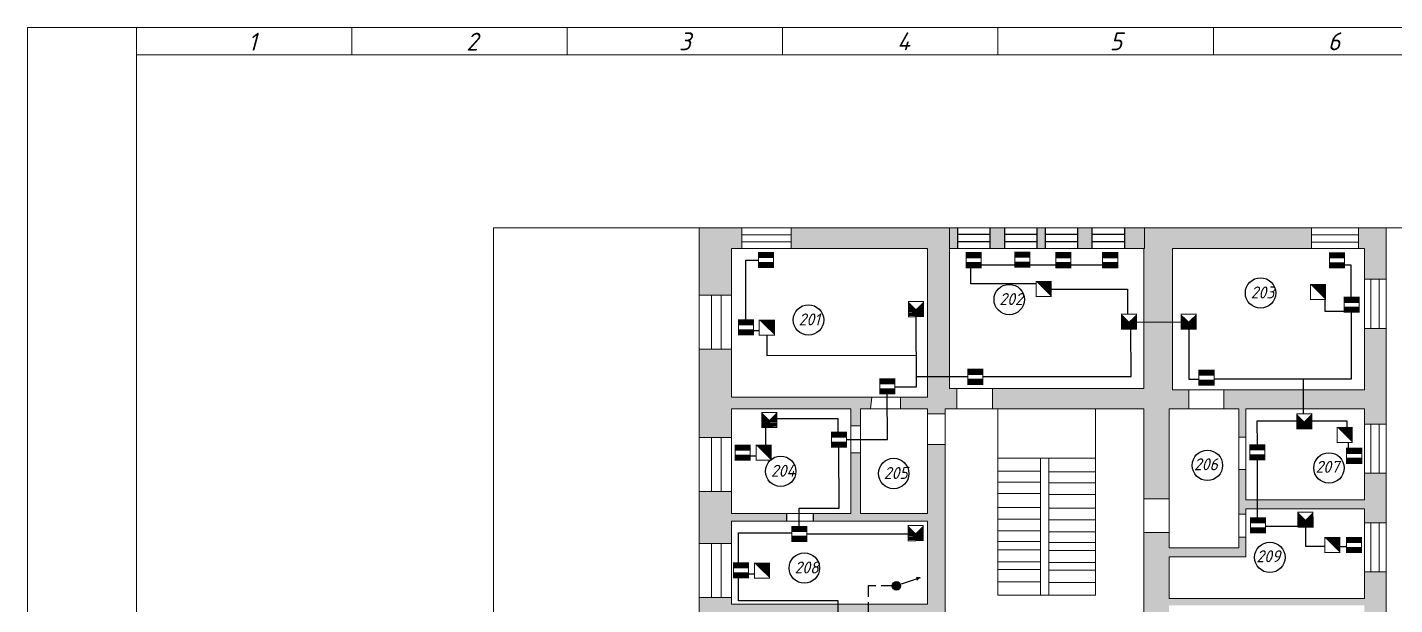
# Model space of a CAD drawing. Header units: inches. Extents: x 846 to 2125, y 393 to 1751.
# Drawn here: x 846.3 to 926.5, y 1220.5 to 1254.4 of the extents above; entities that cross this region are included whole.
import ezdxf

# ---------------------------------------------------------------- set-up
doc = ezdxf.new("R2010")
doc.units = ezdxf.units.IN
doc.header["$MEASUREMENT"] = 0
doc.linetypes.add('Caddy_Solid', pattern=[0])
doc.linetypes.add('HIDDEN2', pattern=[4.7625, 3.175, -1.5875])
doc.layers.get('0').transparency = 0.7
for name, color, linetype in [('BLK_12_THHN', 9, 'Continuous'), ('DESC', 7, 'Continuous'), ('LINK', 9, 'Continuous')]:
    doc.layers.add(name, color=color, linetype=linetype)
doc.styles.get("Standard").update_dxf_attribs({"font": 'GOST_Common Italic_0.ttf'})

# ---------------------------------------------------------------- blocks, each defined once
blk = doc.blocks.new('Объем')
at = {"const_width": 0.2}
blk.add_lwpolyline([(0, 0), (0, 3), (3, 3), (3, 0)], close=True, dxfattribs=at)
for points in [[(0.21, 2.94), (0.21, 0.09)], [(0.41, 2.94), (0.41, 0.09)], [(0.61, 2.94), (0.61, 0.09)], [(0.8, 2.94), (0.8, 0.09)], [(1.01, 2.94), (1.01, 0.09)], [(1.21, 2.94), (1.21, 0.09)], [(1.39, 1.52), (2.81, 2.97)], [(1.39, 2.94), (1.39, 0.09)], [(1.56, 2.93), (1.56, 1.76)], [(1.76, 2.94), (1.76, 1.94)], [(1.94, 2.95), (1.94, 2.15)], [(2.13, 2.93), (2.13, 2.33)], [(2.3, 2.93), (2.3, 2.52)], [(2.49, 2.94), (2.49, 2.7)], [(1.39, 1.48), (2.82, 0.03)], [(1.56, 0.09), (1.56, 1.25)], [(1.74, 0.06), (1.74, 1.05)], [(1.94, 0.06), (1.94, 0.87)], [(2.13, 0.05), (2.13, 0.66)], [(2.31, 0.06), (2.31, 0.48)], [(2.49, 0.07), (2.49, 0.29)]]:
    blk.add_lwpolyline(points, dxfattribs=at)
blk = doc.blocks.new('Звуковой')
blk.add_lwpolyline([(0.1, 2.9, 0, 4, 0), (1.5, 1.51, 4, 4, 0)], format="xyseb")
at = {"const_width": 0.2}
blk.add_lwpolyline([(0, 0), (0, 3), (3, 3), (3, 0)], close=True, dxfattribs=at)

msp = doc.modelspace()

# ---------------------------------------------------------------- hatches: boundary and pattern name
at = {"layer": 'BLK_12_THHN'}
h = msp.add_hatch(color=0, dxfattribs=at)
h.dxf.hatch_style = 1
h.paths.add_polyline_path([(887.595, 1241.396), (888.198, 1241.396), (888.198, 1242.612), (885.687, 1242.612), (885.687, 1238.653), (887.595, 1238.653)])
h = msp.add_hatch(color=0, dxfattribs=at)
h.dxf.hatch_style = 1
h.paths.add_polyline_path([(898.658, 1222.068), (898.486, 1222.009), (898.514, 1221.924)])
h.paths.add_polyline_path([(898.461, 1222.086), (898.486, 1222.009), (898.658, 1222.068)])
h = msp.add_hatch(color=0, dxfattribs=at)
h.dxf.hatch_style = 1
h.paths.add_polyline_path([(897.514, 1221.595, 1), (897.016, 1221.595, 1)])
at = {"layer": 'DESC', "lineweight": 15}
h = msp.add_hatch(color=0, dxfattribs=at)
h.dxf.hatch_style = 1
h.paths.add_polyline_path([(889.17, 1240.602), (889.17, 1240.274), (890.052, 1240.274), (890.052, 1240.602)])
h.paths.add_polyline_path([(890.052, 1240.829), (890.052, 1241.156), (889.17, 1241.156), (889.17, 1240.829)])
h = msp.add_hatch(color=0, dxfattribs=at)
h.dxf.hatch_style = 1
h.paths.add_polyline_path([(901.352, 1240.592), (901.352, 1240.264), (902.234, 1240.264), (902.234, 1240.592)])
h.paths.add_polyline_path([(902.234, 1240.819), (902.234, 1241.146), (901.352, 1241.146), (901.352, 1240.819)])
h = msp.add_hatch(color=0, dxfattribs=at)
h.dxf.hatch_style = 1
h.paths.add_polyline_path([(904.213, 1240.62), (904.213, 1240.293), (905.095, 1240.293), (905.095, 1240.62)])
h.paths.add_polyline_path([(905.095, 1240.848), (905.095, 1241.175), (904.213, 1241.175), (904.213, 1240.848)])
h = msp.add_hatch(color=0, dxfattribs=at)
h.dxf.hatch_style = 1
h.paths.add_polyline_path([(906.622, 1240.592), (906.622, 1240.264), (907.504, 1240.264), (907.504, 1240.592)])
h.paths.add_polyline_path([(907.504, 1240.819), (907.504, 1241.146), (906.622, 1241.146), (906.622, 1240.819)])
h = msp.add_hatch(color=0, dxfattribs=at)
h.dxf.hatch_style = 1
h.paths.add_polyline_path([(909.37, 1240.592), (909.37, 1240.264), (910.252, 1240.264), (910.252, 1240.592)])
h.paths.add_polyline_path([(910.252, 1240.819), (910.252, 1241.146), (909.37, 1241.146), (909.37, 1240.819)])
h = msp.add_hatch(color=0, dxfattribs=at)
h.dxf.hatch_style = 1
h.paths.add_polyline_path([(922.673, 1240.587), (922.673, 1240.26), (923.555, 1240.26), (923.555, 1240.587)])
h.paths.add_polyline_path([(923.555, 1240.815), (923.555, 1241.142), (922.673, 1241.142), (922.673, 1240.815)])
h = msp.add_hatch(color=0, dxfattribs=at)
h.dxf.hatch_style = 1
h.paths.add_polyline_path([(923.534, 1237.972), (923.534, 1237.645), (924.416, 1237.645), (924.416, 1237.972)])
h.paths.add_polyline_path([(924.416, 1238.2), (924.416, 1238.527), (923.534, 1238.527), (923.534, 1238.2)])
h = msp.add_hatch(color=0, dxfattribs=at)
h.dxf.hatch_style = 1
h.paths.add_polyline_path([(887.993, 1236.651), (887.993, 1236.324), (888.875, 1236.324), (888.875, 1236.651)])
h.paths.add_polyline_path([(888.875, 1236.879), (888.875, 1237.206), (887.993, 1237.206), (887.993, 1236.879)])
h = msp.add_hatch(color=0, dxfattribs=at)
h.dxf.hatch_style = 1
h.paths.add_polyline_path([(901.464, 1233.746), (901.464, 1233.419), (902.346, 1233.419), (902.346, 1233.746)])
h.paths.add_polyline_path([(902.346, 1233.974), (902.346, 1234.301), (901.464, 1234.301), (901.464, 1233.974)])
h = msp.add_hatch(color=0, dxfattribs=at)
h.dxf.hatch_style = 1
h.paths.add_polyline_path([(915.024, 1233.703), (915.024, 1233.375), (915.906, 1233.375), (915.906, 1233.703)])
h.paths.add_polyline_path([(915.906, 1233.93), (915.906, 1234.257), (915.024, 1234.257), (915.024, 1233.93)])
h = msp.add_hatch(color=0, dxfattribs=at)
h.dxf.hatch_style = 1
h.paths.add_polyline_path([(896.291, 1233.193), (896.291, 1232.865), (897.173, 1232.865), (897.173, 1233.193)])
h.paths.add_polyline_path([(897.173, 1233.42), (897.173, 1233.747), (896.291, 1233.747), (896.291, 1233.42)])
h = msp.add_hatch(color=0, dxfattribs=at)
h.dxf.hatch_style = 1
h.paths.add_polyline_path([(893.453, 1230.061), (893.453, 1229.733), (894.334, 1229.733), (894.334, 1230.061)])
h.paths.add_polyline_path([(894.334, 1230.288), (894.334, 1230.615), (893.453, 1230.615), (893.453, 1230.288)])
h = msp.add_hatch(color=0, dxfattribs=at)
h.dxf.hatch_style = 1
h.paths.add_polyline_path([(887.808, 1229.303), (887.808, 1228.976), (888.689, 1228.976), (888.689, 1229.303)])
h.paths.add_polyline_path([(888.689, 1229.531), (888.689, 1229.858), (887.808, 1229.858), (887.808, 1229.531)])
h = msp.add_hatch(color=0, dxfattribs=at)
h.dxf.hatch_style = 1
h.paths.add_polyline_path([(918.002, 1229.313), (918.002, 1228.986), (918.884, 1228.986), (918.884, 1229.313)])
h.paths.add_polyline_path([(918.884, 1229.541), (918.884, 1229.868), (918.002, 1229.868), (918.002, 1229.541)])
h = msp.add_hatch(color=0, dxfattribs=at)
h.dxf.hatch_style = 1
h.paths.add_polyline_path([(923.689, 1229.111), (923.689, 1228.784), (924.571, 1228.784), (924.571, 1229.111)])
h.paths.add_polyline_path([(924.571, 1229.339), (924.571, 1229.666), (923.689, 1229.666), (923.689, 1229.339)])
h = msp.add_hatch(color=0, dxfattribs=at)
h.dxf.hatch_style = 1
h.paths.add_polyline_path([(918.039, 1225.035), (918.039, 1224.708), (918.921, 1224.708), (918.921, 1225.035)])
h.paths.add_polyline_path([(918.921, 1225.262), (918.921, 1225.589), (918.039, 1225.589), (918.039, 1225.262)])
h = msp.add_hatch(color=0, dxfattribs=at)
h.dxf.hatch_style = 1
h.paths.add_polyline_path([(891.123, 1224.533), (891.123, 1224.205), (892.005, 1224.205), (892.005, 1224.533)])
h.paths.add_polyline_path([(892.005, 1224.76), (892.005, 1225.087), (891.123, 1225.087), (891.123, 1224.76)])
h = msp.add_hatch(color=0, dxfattribs=at)
h.dxf.hatch_style = 1
h.paths.add_polyline_path([(923.681, 1223.875), (923.681, 1223.547), (924.563, 1223.547), (924.563, 1223.875)])
h.paths.add_polyline_path([(924.563, 1224.102), (924.563, 1224.429), (923.681, 1224.429), (923.681, 1224.102)])
h = msp.add_hatch(color=0, dxfattribs=at)
h.dxf.hatch_style = 1
h.paths.add_polyline_path([(887.705, 1222.388), (887.705, 1222.061), (888.587, 1222.061), (888.587, 1222.388)])
h.paths.add_polyline_path([(888.587, 1222.615), (888.587, 1222.942), (887.705, 1222.942), (887.705, 1222.615)])
at = {"layer": 'LINK'}
h = msp.add_hatch(color=0, dxfattribs=at)
h.dxf.hatch_style = 1
h.paths.add_polyline_path([(887.595, 1231.983), (894.588, 1231.983), (894.588, 1230.979), (895.152, 1230.979), (895.152, 1231.983), (895.749, 1231.983), (895.818, 1232.659), (887.595, 1232.659), (887.595, 1235.478), (885.687, 1235.478), (885.687, 1230.306), (887.595, 1230.306)])
h.paths.add_polyline_path([(900.815, 1233.181), (900.375, 1233.181), (900.375, 1233.857), (899.1, 1233.853), (899.1, 1232.659), (897.512, 1232.659), (897.512, 1231.983), (899.1, 1231.983), (899.1, 1231.689), (900.127, 1231.689), (900.127, 1231.983), (900.815, 1231.983)])
h.paths.add_polyline_path([(900.375, 1242.612), (891.089, 1242.612), (891.089, 1241.396), (899.1, 1241.396), (899.1, 1233.853), (900.375, 1233.857), (900.375, 1241.396)])
h = msp.add_hatch(color=0, dxfattribs=at)
h.dxf.hatch_style = 1
h.paths.add_polyline_path([(900.851, 1242.612), (900.375, 1242.612), (900.375, 1241.396), (900.851, 1241.396)])
h.paths.add_polyline_path([(903.602, 1242.612), (902.756, 1242.612), (902.756, 1241.396), (903.602, 1241.396)])
h.paths.add_polyline_path([(905.99, 1242.612), (905.506, 1242.612), (905.506, 1241.396), (905.99, 1241.396)])
h.paths.add_polyline_path([(908.744, 1242.612), (907.894, 1242.612), (907.894, 1241.396), (908.744, 1241.396)])
h.paths.add_polyline_path([(911.823, 1242.612), (910.648, 1242.612), (910.648, 1241.396), (911.823, 1241.396)])
h.paths.add_polyline_path([(921.618, 1242.612), (911.823, 1242.612), (911.823, 1241.396), (911.804, 1237.074), (913.474, 1237.078), (913.474, 1241.396), (921.618, 1241.396)])
h.paths.add_polyline_path([(926.017, 1242.612), (924.382, 1242.612), (924.382, 1241.396), (924.736, 1241.396), (924.736, 1239.588), (926.017, 1239.588)])
h.paths.add_polyline_path([(926.017, 1236.705), (924.736, 1236.705), (924.736, 1233.094), (921.131, 1233.094), (921.134, 1231.983), (924.736, 1231.983), (924.736, 1231.089), (926.017, 1231.089)])
h.paths.add_polyline_path([(921.131, 1233.094), (916.48, 1233.094), (916.48, 1231.983), (917.353, 1231.983), (917.353, 1230.323), (917.764, 1230.323), (917.764, 1231.983), (921.134, 1231.983)])
h.paths.add_polyline_path([(914.419, 1233.094), (913.474, 1233.094), (913.474, 1237.078), (911.788, 1237.073), (911.788, 1233.181), (902.899, 1233.181), (902.899, 1231.983), (911.788, 1231.983), (911.788, 1226.707), (913.269, 1226.707), (913.269, 1231.983), (914.419, 1231.983)])
h = msp.add_hatch(color=0, dxfattribs=at)
h.dxf.hatch_style = 1
h.paths.add_polyline_path([(899.1, 1225.839), (895.152, 1225.839), (895.152, 1229.401), (894.588, 1229.401), (894.588, 1225.839), (892.389, 1225.839), (892.389, 1225.397), (899.1, 1225.397), (899.1, 1220.53), (895.601, 1220.53), (895.601, 1219.816), (899.1, 1219.816), (899.1, 1218.007), (900.127, 1218.01), (900.127, 1229.881), (899.1, 1229.881)])
h.paths.add_polyline_path([(885.687, 1224.087), (887.595, 1224.087), (887.595, 1225.397), (890.821, 1225.397), (890.821, 1225.839), (887.595, 1225.839), (887.595, 1227.131), (885.687, 1227.131)])
h.paths.add_polyline_path([(887.595, 1219.816), (893.854, 1219.816), (893.854, 1220.53), (887.595, 1220.53), (887.595, 1220.913), (885.687, 1220.913), (885.687, 1217.907), (887.595, 1217.907)])
h.paths.add_polyline_path([(887.595, 1213.227), (887.595, 1213.44), (890.794, 1213.44), (890.794, 1213.82), (887.595, 1213.82), (887.595, 1214.732), (885.687, 1214.732), (885.687, 1213.227)])
h.paths.add_polyline_path([(893.854, 1220.53), (893.854, 1219.816), (895.601, 1219.816), (895.601, 1220.53)], flags=17)
h.paths.add_polyline_path([(895.776, 1213.44), (895.776, 1213.82), (892.538, 1213.82), (892.538, 1213.44)])
h.paths.add_polyline_path([(895.776, 1213.82), (895.776, 1213.44), (897.556, 1213.44), (897.556, 1213.82)])
h.paths.add_polyline_path([(900.127, 1213.44), (900.127, 1214.868), (899.1, 1214.868), (899.1, 1213.82), (897.556, 1213.82), (897.556, 1213.44)])
h.paths.add_polyline_path([(899.1, 1214.868), (900.127, 1214.868), (900.127, 1216.29), (902.314, 1216.29), (902.314, 1216.856), (900.127, 1216.856), (900.127, 1218.01), (899.1, 1218.007)])
h.paths.add_polyline_path([(911.788, 1216.856), (909.78, 1216.856), (909.78, 1216.29), (911.788, 1216.29), (911.788, 1213.374), (913.742, 1213.374), (913.742, 1213.895), (913.269, 1213.895), (913.269, 1220.457), (924.736, 1220.457), (924.736, 1218.83), (926.017, 1218.83), (926.017, 1222.418), (924.736, 1222.418), (924.736, 1220.859), (913.269, 1220.859), (913.269, 1223.306), (917.764, 1223.306), (917.764, 1224.443), (917.353, 1224.443), (917.353, 1223.832), (913.269, 1223.832), (913.269, 1224.735), (911.788, 1224.735)])
h.paths.add_polyline_path([(924.736, 1226.64), (918.443, 1226.64), (918.443, 1226.108), (924.736, 1226.108), (924.736, 1225.301), (926.017, 1225.301), (926.017, 1228.206), (924.736, 1228.206)])
h.paths.add_polyline_path([(918.443, 1226.108), (918.443, 1226.64), (917.764, 1226.64), (917.764, 1228.424), (917.353, 1228.424), (917.353, 1225.794), (917.764, 1225.794), (917.764, 1226.108)])
h.paths.add_polyline_path([(885.687, 1207.591), (887.595, 1207.591), (887.595, 1209.528), (888.043, 1209.528), (888.043, 1209.862), (887.595, 1209.862), (887.595, 1210.052), (885.687, 1210.052)])
h.paths.add_polyline_path([(888.043, 1209.862), (888.043, 1209.528), (894.271, 1209.528), (894.271, 1206.948), (894.84, 1206.948), (894.84, 1209.528), (899.287, 1209.528), (899.287, 1207.8), (899.784, 1207.8), (899.784, 1209.862)])
h.paths.add_polyline_path([(899.784, 1202.975), (900.456, 1202.975), (900.456, 1203.453), (899.784, 1203.453), (899.784, 1206.074), (899.287, 1206.074), (899.287, 1196.232), (897.388, 1196.232), (897.388, 1195.616), (898.149, 1195.616), (898.149, 1186.87), (890.101, 1186.87), (890.101, 1185.844), (899.287, 1185.844), (899.287, 1193.056), (899.963, 1193.056), (899.963, 1194.265), (899.784, 1194.265)])

# ---------------------------------------------------------------- linework, layer by layer
at = {"layer": 'BLK_12_THHN', "color": 0, "lineweight": 15}
for p, q in [((873.625, 1242.612), (939.61, 1242.612)), ((873.625, 1189.353), (873.625, 1242.612)), ((885.687, 1189.353), (885.687, 1242.612)), ((888.198, 1242.612), (888.198, 1241.396)), ((888.198, 1242.201), (891.089, 1242.201)), ((891.089, 1242.612), (891.089, 1241.396)), ((921.618, 1241.396), (921.618, 1242.612)), ((921.618, 1242.189), (924.382, 1242.189)), ((924.382, 1241.396), (924.382, 1242.612)), ((926.017, 1189.353), (926.017, 1242.612)), ((888.198, 1241.775), (891.089, 1241.775)), ((921.618, 1241.753), (924.382, 1241.753)), ((924.736, 1239.588), (926.017, 1239.588)), ((925.109, 1239.588), (925.109, 1236.705)), ((925.589, 1239.588), (925.589, 1236.705)), ((885.687, 1238.653), (887.595, 1238.653)), ((886.409, 1238.653), (886.409, 1235.478)), ((886.98, 1238.653), (886.98, 1235.478)), ((924.736, 1236.705), (926.017, 1236.705)), ((885.687, 1235.478), (887.595, 1235.478)), ((895.818, 1232.659), (895.749, 1231.983)), ((897.512, 1232.659), (897.512, 1231.983)), ((900.815, 1233.181), (900.815, 1231.983)), ((902.899, 1233.181), (902.899, 1231.983)), ((914.419, 1233.094), (914.419, 1231.983)), ((916.48, 1233.094), (916.48, 1231.983)), ((899.1, 1231.689), (900.127, 1231.689)), ((894.588, 1230.979), (895.152, 1230.979)), ((924.736, 1231.089), (926.017, 1231.089)), ((925.109, 1231.089), (925.109, 1228.206)), ((925.589, 1231.089), (925.589, 1228.206)), ((885.687, 1230.306), (887.595, 1230.306)), ((886.409, 1230.306), (886.409, 1227.131)), ((886.98, 1230.306), (886.98, 1227.131)), ((917.353, 1230.323), (917.764, 1230.323)), ((894.588, 1229.401), (895.152, 1229.401)), ((899.1, 1229.881), (900.127, 1229.881)), ((903.224, 1229.091), (908.946, 1229.091)), ((905.729, 1229.091), (905.729, 1221.049)), ((906.214, 1229.091), (906.214, 1221.049)), ((903.224, 1228.325), (905.729, 1228.325)), ((903.224, 1227.678), (905.729, 1227.678)), ((906.214, 1228.279), (908.946, 1228.279)), ((917.353, 1228.424), (917.764, 1228.424)), ((924.736, 1228.206), (926.017, 1228.206)), ((885.687, 1227.131), (887.595, 1227.131)), ((903.224, 1227.009), (905.729, 1227.009)), ((906.214, 1227.632), (908.946, 1227.632)), ((906.214, 1226.963), (908.946, 1226.963)), ((903.224, 1226.201), (905.729, 1226.201)), ((906.214, 1226.154), (908.946, 1226.154)), ((911.788, 1226.707), (913.269, 1226.707)), ((917.764, 1226.108), (924.736, 1226.108)), ((917.764, 1223.306), (917.764, 1226.108)), ((924.736, 1226.108), (924.736, 1220.859)), ((903.224, 1225.508), (905.729, 1225.508)), ((906.214, 1225.462), (908.946, 1225.462)), ((917.353, 1225.794), (917.764, 1225.794)), ((924.736, 1225.301), (926.017, 1225.301)), ((925.109, 1225.301), (925.109, 1222.418)), ((925.589, 1225.301), (925.589, 1222.418)), ((903.224, 1224.815), (905.729, 1224.815)), ((906.214, 1224.769), (908.946, 1224.769)), ((911.788, 1224.735), (913.269, 1224.735)), ((917.353, 1224.443), (917.764, 1224.443)), ((885.687, 1224.087), (887.595, 1224.087)), ((886.409, 1224.087), (886.409, 1220.913)), ((886.98, 1224.087), (886.98, 1220.913)), ((903.224, 1224.192), (905.729, 1224.192)), ((903.224, 1223.707), (905.729, 1223.707)), ((906.214, 1224.146), (908.946, 1224.146)), ((906.214, 1223.661), (908.946, 1223.661)), ((903.224, 1223.015), (905.729, 1223.015)), ((906.214, 1222.968), (908.946, 1222.968)), ((913.269, 1220.859), (913.269, 1223.306)), ((913.269, 1223.306), (917.764, 1223.306)), ((903.224, 1222.553), (905.729, 1222.553)), ((906.214, 1222.507), (908.946, 1222.507)), ((924.736, 1222.418), (926.017, 1222.418)), ((903.224, 1221.837), (905.729, 1221.837)), ((906.214, 1221.791), (908.946, 1221.791)), ((885.687, 1220.913), (887.595, 1220.913)), ((924.736, 1220.859), (913.269, 1220.859))]:
    msp.add_line(p, q, dxfattribs=at)
at = {"layer": 'BLK_12_THHN', "color": 0}
for p, q in [((898.658, 1222.068), (897.546, 1221.688)), ((898.658, 1222.068), (898.461, 1222.086)), ((898.514, 1221.924), (898.461, 1222.086))]:
    msp.add_line(p, q, dxfattribs=at)
at = {"layer": 'BLK_12_THHN', "color": 0, "linetype": 'HIDDEN2', "ltscale": 0.2}
for p, q in [((897.016, 1221.595), (895.601, 1221.595)), ((895.601, 1221.595), (895.601, 1216.546))]:
    msp.add_line(p, q, dxfattribs=at)
at = {"layer": 'BLK_12_THHN', "color": 0, "lineweight": 15}
for points in [[(900.375, 1241.396), (911.823, 1241.396), (911.823, 1242.612), (900.375, 1242.612)], [(887.595, 1241.396), (899.1, 1241.396), (899.1, 1232.659), (887.595, 1232.659)], [(900.375, 1241.396), (911.788, 1241.396), (911.788, 1233.181), (900.375, 1233.181)], [(913.474, 1241.396), (924.736, 1241.396), (924.736, 1233.094), (913.474, 1233.094)], [(887.595, 1231.983), (894.588, 1231.983), (894.588, 1225.839), (887.595, 1225.839)], [(895.152, 1231.983), (899.1, 1231.983), (899.1, 1225.839), (895.152, 1225.839)], [(900.127, 1231.983), (911.788, 1231.983), (911.788, 1216.856), (900.127, 1216.856)], [(903.224, 1231.983), (908.946, 1231.983), (908.946, 1221.049), (903.224, 1221.049)], [(913.269, 1231.983), (917.353, 1231.983), (917.353, 1223.832), (913.269, 1223.832)], [(917.764, 1231.983), (924.736, 1231.983), (924.736, 1226.64), (917.764, 1226.64)], [(887.595, 1225.397), (899.1, 1225.397), (899.1, 1220.53), (887.595, 1220.53)]]:
    msp.add_lwpolyline(points, close=True, dxfattribs=at)
at = {"layer": 'BLK_12_THHN', "color": 0}
msp.add_circle((897.265, 1221.595), 0.249, dxfattribs=at)
at = {"layer": 'DESC', "color": 0, "linetype": 'Caddy_Solid', "lineweight": 15}
for p, q in [((852.668, 1252.765), (852.668, 1254.365)), ((865.308, 1252.765), (865.308, 1254.365)), ((877.948, 1252.765), (877.948, 1254.365)), ((890.588, 1252.765), (890.588, 1254.365)), ((903.228, 1252.765), (903.228, 1254.365)), ((915.868, 1252.765), (915.868, 1254.365)), ((852.668, 1252.746), (979.068, 1252.746)), ((852.668, 1252.746), (852.668, 1160.925))]:
    msp.add_line(p, q, dxfattribs=at)
at = {"layer": 'DESC', "color": 0, "lineweight": 15}
msp.add_lwpolyline([(846.268, 1159.325), (980.668, 1159.325), (980.668, 1254.365), (846.268, 1254.365)], close=True, dxfattribs=at)
at = {"layer": 'DESC', "color": 0, "lineweight": 15, "const_width": 0.0588}
for points in [[(889.17, 1241.156), (890.052, 1241.156), (890.052, 1240.274), (889.17, 1240.274), (889.17, 1241.156)], [(901.352, 1241.146), (902.234, 1241.146), (902.234, 1240.264), (901.352, 1240.264), (901.352, 1241.146)], [(904.213, 1241.175), (905.095, 1241.175), (905.095, 1240.293), (904.213, 1240.293), (904.213, 1241.175)], [(906.622, 1241.146), (907.504, 1241.146), (907.504, 1240.264), (906.622, 1240.264), (906.622, 1241.146)], [(909.37, 1241.146), (910.252, 1241.146), (910.252, 1240.264), (909.37, 1240.264), (909.37, 1241.146)], [(922.673, 1241.142), (923.555, 1241.142), (923.555, 1240.26), (922.673, 1240.26), (922.673, 1241.142)], [(923.534, 1238.527), (924.416, 1238.527), (924.416, 1237.645), (923.534, 1237.645), (923.534, 1238.527)], [(887.993, 1237.206), (888.875, 1237.206), (888.875, 1236.324), (887.993, 1236.324), (887.993, 1237.206)], [(901.464, 1234.301), (902.346, 1234.301), (902.346, 1233.419), (901.464, 1233.419), (901.464, 1234.301)], [(915.024, 1234.257), (915.906, 1234.257), (915.906, 1233.375), (915.024, 1233.375), (915.024, 1234.257)], [(896.291, 1233.747), (897.173, 1233.747), (897.173, 1232.865), (896.291, 1232.865), (896.291, 1233.747)], [(893.453, 1230.615), (894.334, 1230.615), (894.334, 1229.733), (893.453, 1229.733), (893.453, 1230.615)], [(887.808, 1229.858), (888.689, 1229.858), (888.689, 1228.976), (887.808, 1228.976), (887.808, 1229.858)], [(918.002, 1229.868), (918.884, 1229.868), (918.884, 1228.986), (918.002, 1228.986), (918.002, 1229.868)], [(923.689, 1229.666), (924.571, 1229.666), (924.571, 1228.784), (923.689, 1228.784), (923.689, 1229.666)], [(918.039, 1225.589), (918.921, 1225.589), (918.921, 1224.708), (918.039, 1224.708), (918.039, 1225.589)], [(891.123, 1225.087), (892.005, 1225.087), (892.005, 1224.205), (891.123, 1224.205), (891.123, 1225.087)], [(923.681, 1224.429), (924.563, 1224.429), (924.563, 1223.547), (923.681, 1223.547), (923.681, 1224.429)], [(887.705, 1222.942), (888.587, 1222.942), (888.587, 1222.061), (887.705, 1222.061), (887.705, 1222.942)]]:
    msp.add_lwpolyline(points, dxfattribs=at)
at = {"layer": 'LINK', "color": 0}
for p, q in [((900.851, 1242.612), (900.851, 1241.396)), ((900.851, 1242.232), (902.756, 1242.232)), ((902.756, 1242.612), (902.756, 1241.396)), ((903.602, 1242.612), (903.602, 1241.396)), ((903.602, 1242.232), (905.506, 1242.232)), ((905.506, 1242.612), (905.506, 1241.396)), ((905.99, 1242.612), (905.99, 1241.396)), ((905.99, 1242.232), (907.894, 1242.232)), ((907.894, 1242.612), (907.894, 1241.396)), ((908.744, 1242.612), (908.744, 1241.396)), ((908.744, 1242.232), (910.648, 1242.232)), ((910.648, 1242.612), (910.648, 1241.396)), ((900.851, 1241.791), (902.756, 1241.791)), ((903.602, 1241.791), (905.506, 1241.791)), ((905.99, 1241.791), (907.894, 1241.791)), ((908.744, 1241.791), (910.648, 1241.791)), ((888.434, 1237.206), (888.434, 1240.698)), ((888.434, 1240.698), (889.17, 1240.698)), ((901.643, 1239.315), (901.643, 1240.264)), ((902.234, 1240.435), (909.645, 1240.435)), ((923.961, 1240.409), (923.399, 1240.409)), ((923.961, 1238.527), (923.961, 1240.409)), ((905.46, 1239.315), (901.643, 1239.315)), ((906.342, 1239.006), (910.819, 1239.006)), ((910.819, 1239.006), (910.823, 1237.539)), ((922.409, 1238.397), (922.409, 1237.72)), ((898.439, 1233.272), (898.427, 1237.391)), ((922.409, 1237.72), (923.797, 1237.72)), ((923.973, 1233.733), (923.973, 1237.645)), ((888.789, 1236.57), (889.223, 1236.57)), ((911.041, 1233.881), (911.033, 1236.778)), ((911.361, 1237.072), (913.978, 1237.08)), ((914.42, 1236.657), (914.42, 1233.719)), ((889.664, 1236.309), (889.664, 1235.103)), ((889.664, 1235.103), (898.433, 1235.13)), ((897.173, 1233.272), (898.439, 1233.272)), ((901.464, 1233.86), (898.437, 1233.851)), ((902.346, 1233.881), (911.041, 1233.881)), ((914.42, 1233.719), (915.024, 1233.719)), ((915.906, 1233.733), (921.129, 1233.733)), ((921.129, 1233.733), (921.135, 1231.692)), ((921.129, 1233.733), (923.973, 1233.733)), ((896.736, 1230.174), (896.732, 1232.865)), ((889.6, 1229.843), (889.597, 1230.954)), ((893.84, 1231.403), (890.255, 1231.403)), ((893.84, 1230.615), (893.84, 1231.403)), ((920.758, 1231.25), (918.42, 1231.25)), ((918.42, 1231.25), (918.443, 1229.868)), ((921.619, 1231.271), (923.692, 1231.271)), ((923.692, 1231.271), (923.692, 1230.796)), ((894.334, 1230.174), (896.736, 1230.174)), ((893.913, 1226.15), (893.898, 1229.733)), ((923.772, 1230.008), (923.772, 1229.666)), ((888.604, 1229.222), (889.038, 1229.222)), ((918.443, 1228.986), (918.443, 1225.589)), ((891.564, 1225.087), (891.564, 1226.15)), ((891.564, 1226.15), (893.913, 1226.15)), ((890.821, 1225.839), (890.821, 1225.397)), ((892.389, 1225.839), (892.389, 1225.397)), ((888.002, 1224.709), (891.123, 1224.709)), ((888.002, 1222.951), (888.002, 1224.709)), ((892.005, 1224.646), (897.911, 1224.646)), ((918.921, 1225.102), (920.834, 1225.102)), ((921.275, 1225.044), (921.275, 1223.93)), ((921.275, 1223.93), (922.404, 1223.93)), ((923.202, 1223.901), (923.681, 1223.901)), ((888.002, 1220.725), (888.002, 1222.061)), ((888.501, 1222.307), (888.935, 1222.307)), ((893.854, 1220.725), (888.002, 1220.725)), ((893.854, 1219.698), (893.854, 1220.725))]:
    msp.add_line(p, q, dxfattribs=at)
for centre in [(903.887, 1238.393), (918.636, 1238.782), (892.107, 1237.198), (915.518, 1228.664), (922.651, 1228.515), (890.478, 1228.318), (897.107, 1228.188), (919.182, 1223.267), (891.864, 1222.643)]:
    msp.add_circle(centre, 0.892, dxfattribs=at)

# ---------------------------------------------------------------- block references
at = {"layer": 'DESC', "color": 0}
for name, p, xscale, yscale, zscale, rotation in [('Звуковой', (905.46, 1239.447), 0.2939983199999661, 0.2939983199999661, 0.2939983199999661, 270), ('Звуковой', (921.56, 1239.279), 0.2939983199999661, 0.2939983199999661, 0.2939983199999661, 270), ('Объем', (897.971, 1237.389), -0.2939832000000354, 0.2939832000000043, 0.2939832000000001, 270.1709758887366), ('Звуковой', (889.223, 1237.191), 0.2939983199999661, 0.2939983199999661, 0.2939983199999661, 270), ('Объем', (910.48, 1236.656), -0.2939832000000354, 0.2939832000000043, 0.2939832000000001, 270.1709758887366), ('Объем', (913.979, 1236.656), -0.2939832000000354, 0.2939832000000043, 0.2939832000000001, 270.1709758887366), ('Объем', (889.374, 1230.892), -0.2939832000000354, 0.2939832000000043, 0.2939832000000001, 270.1709758887366), ('Объем', (920.76, 1230.809), -0.2939832000000354, 0.2939832000000043, 0.2939832000000001, 270.1709758887366), ('Звуковой', (923.14, 1230.89), 0.2939983199999661, 0.2939983199999661, 0.2939983199999661, 270), ('Звуковой', (889.038, 1229.843), 0.2939983199999661, 0.2939983199999661, 0.2939983199999661, 270), ('Объем', (920.834, 1225.042), -0.2939832000000354, 0.2939832000000043, 0.2939832000000001, 270.1709758887366), ('Объем', (897.964, 1224.246), -0.2939832000000354, 0.2939832000000043, 0.2939832000000001, 270.1709758887366), ('Звуковой', (922.404, 1224.429), 0.2939983199999661, 0.2939983199999661, 0.2939983199999661, 270), ('Звуковой', (888.935, 1222.928), 0.2939983199999661, 0.2939983199999661, 0.2939983199999661, 270)]:
    msp.add_blockref(name, p, dxfattribs=dict(at, xscale=xscale, yscale=yscale, zscale=zscale, rotation=rotation))

# ---------------------------------------------------------------- texts
at = {"layer": 'DESC', "color": 0, "lineweight": 13}
for s, p in [('1', (859.228, 1253.002)), ('2', (872.028, 1253.002)), ('3', (884.508, 1253.021)), ('4', (897.308, 1253.021)), ('5', (909.788, 1253.021)), ('6', (922.588, 1253.021))]:
    msp.add_text(s, height=1.048, dxfattribs=at).set_placement(p)
at = {"layer": 'LINK', "color": 0, "char_height": 0.7, "attachment_point": 1}
for s, width, insert in [('203', 1.43, (918.059, 1239.163)), ('202', 1.43, (903.31, 1238.774)), ('201', 1.43, (891.53, 1237.579)), ('204', 1.06352, (889.9, 1228.699)), ('205', 1.06352, (896.529, 1228.569)), ('206', 1.06352, (914.728, 1229.078)), ('207', 1.06352, (921.861, 1228.929)), ('209', 1.06352, (918.392, 1223.681)), ('208', 1.06352, (891.287, 1223.024))]:
    msp.add_mtext_dynamic_manual_height_columns(s, width=width, gutter_width=1, heights=[0], dxfattribs=dict(at, insert=insert))

doc.saveas('drawing.dxf')
